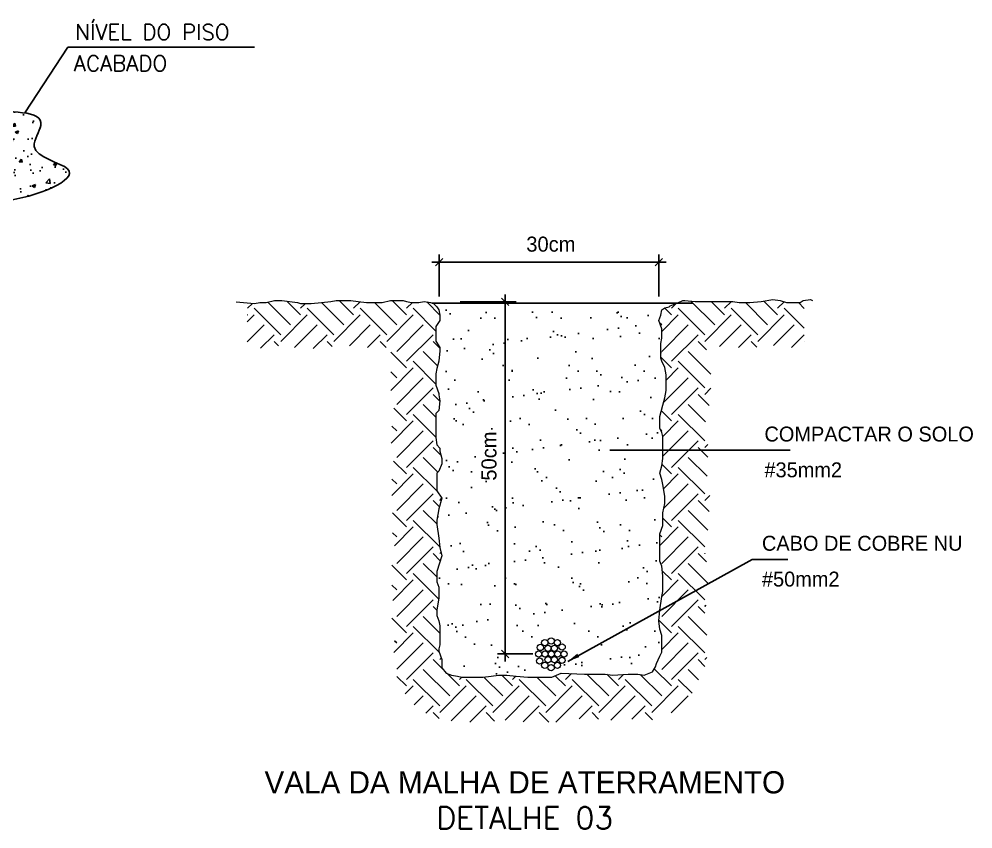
# Model space of a CAD drawing. Extents: x -1836 to 8857, y -4220 to 3051.
# Drawn here: x 7601 to 8362, y -44 to 603 of the extents above; entities that cross this region are included whole.
import ezdxf
from ezdxf.enums import TextEntityAlignment as Align

# ---------------------------------------------------------------- set-up
doc = ezdxf.new("R2010")
doc.units = 0
doc.header["$MEASUREMENT"] = 0
doc.layers.get('0').update_dxf_attribs({"linetype": 'CONTINUOUS'})
for name, color, linetype in [('15', 1, 'CONTINUOUS'), ('25', 2, 'CONTINUOUS'), ('50', 5, 'CONTINUOUS'), ('C01', 1, 'CONTINUOUS')]:
    doc.layers.add(name, color=color, linetype=linetype)
for name, color, linetype, lineweight in [('C02', 2, 'CONTINUOUS', 13), ('C04', 5, 'CONTINUOUS', 13), ('C06', 6, 'CONTINUOUS', 13)]:
    doc.layers.add(name, color=color, linetype=linetype, lineweight=lineweight)
doc.styles.add('100CL', font='acent.shx', dxfattribs={"height": 2.5})
doc.styles.add('140CL', font='acent.shx', dxfattribs={"height": 100})
doc.styles.add('25CL', font='ROMANS.shx', dxfattribs={"height": 2.5})
doc.styles.add('35CL', font='ROMANS.shx', dxfattribs={"height": 3.5})
doc.styles.add('80', font='ACENT.shx', dxfattribs={"height": 10})
doc.dimstyles.new('ISO-25', dxfattribs={"dimtxt": 2.5, "dimasz": 2.5, "dimexe": 1.25, "dimexo": 0.625, "dimtad": 1, "dimtxsty": 'Standard', "dimcen": 2.5, "dimadec": 0, "dimazin": 0, "dimtfac": 1, "dimtmove": 0, "dimatfit": 3, "dimfxl": 1, "dimarcsym": 0})

# ---------------------------------------------------------------- blocks, each defined once
blk = doc.blocks.new('*X65')
at = {"color": 0}
for p, q in [((636.4, 1131.4), (642.9, 1137.9)), ((693.8, 1109.3), (663.5, 1139.6)), ((707.1, 1122.5), (688.7, 1140.9)), ((707.1, 1131.4), (713.4, 1137.6)), ((764.6, 1109.3), (734.8, 1139)), ((777.8, 1122.5), (758.5, 1141.8)), ((777.8, 1131.4), (786.6, 1140.1)), ((835.3, 1109.3), (805.5, 1139)), ((848.5, 1122.5), (829.2, 1141.8)), ((848.5, 1131.4), (856.2, 1139)), ((892.9, 1122.4), (875.4, 1139.9)), ((1202.1, 1131.4), (1208.8, 1138.1)), ((1259.5, 1109.3), (1227.8, 1141)), ((1272.8, 1122.5), (1254.9, 1140.4)), ((1272.8, 1131.4), (1281.9, 1140.4)), ((1330.2, 1109.3), (1300.5, 1139)), ((1343.5, 1122.5), (1325, 1141)), ((1343.5, 1131.4), (1352.2, 1140)), ((1379, 1131.2), (1371.2, 1139)), ((636.4, 1122.5), (636, 1122.9)), ((636, 1113.3), (645.2, 1122.5)), ((680.6, 1096), (645.2, 1131.4)), ((680.6, 1087.2), (715.9, 1122.5)), ((751.3, 1096), (715.9, 1131.4)), ((751.3, 1087.2), (786.7, 1122.5)), ((822, 1096), (786.7, 1131.4)), ((822, 1087.2), (857.4, 1122.5)), ((887.3, 1101.4), (857.4, 1131.4)), ((1189, 1100.6), (1210.9, 1122.5)), ((1202.1, 1122.5), (1192.8, 1131.8)), ((1246.3, 1096), (1210.9, 1131.4)), ((1246.3, 1087.2), (1281.6, 1122.5)), ((1317, 1096), (1281.6, 1131.4)), ((1317, 1087.2), (1352.3, 1122.5)), ((1379, 1104.7), (1352.3, 1131.4)), ((636, 1086.8), (658.5, 1109.3)), ((699, 1079), (729.2, 1109.3)), ((772.2, 1081.5), (799.9, 1109.3)), ((835.3, 1073.9), (870.6, 1109.3)), ((1188.8, 1109.3), (1186, 1112.1)), ((1188.8, 1073.9), (1224.2, 1109.3)), ((1266, 1080.4), (1294.9, 1109.3)), ((1337.9, 1081.6), (1365.6, 1109.3)), ((653.8, 1078.1), (671.8, 1096)), ((724.1, 1077.6), (742.5, 1096)), ((796.2, 1079), (813.2, 1096)), ((848.5, 1060.7), (883.9, 1096)), ((1202.1, 1060.7), (1237.4, 1096)), ((1291.2, 1079), (1308.1, 1096)), ((1361.9, 1079), (1378.9, 1096)), ((677.6, 1081.3), (671.8, 1087.2)), ((749.4, 1080.3), (742.5, 1087.2)), ((821.3, 1079), (813.2, 1087.2)), ((892.9, 1078.1), (883.9, 1087.2)), ((1248.4, 1076.2), (1237.4, 1087.2)), ((1315.7, 1079.6), (1308.1, 1087.2)), ((1379, 1087), (1378.9, 1087.2)), ((848.5, 1051.8), (827.3, 1073)), ((889.8, 1054.8), (870.6, 1073.9)), ((1254.6, 1043.5), (1224.2, 1073.9)), ((887.3, 1030.7), (857.4, 1060.7)), ((1202.1, 1051.8), (1187.6, 1066.3)), ((1246.3, 1025.3), (1210.9, 1060.7)), ((827.3, 1021.8), (857.4, 1051.8)), ((835.3, 1038.6), (827.3, 1046.5)), ((1194.6, 1035.5), (1210.9, 1051.8)), ((835.3, 1003.2), (870.6, 1038.6)), ((1191.4, 1005.8), (1224.2, 1038.6)), ((848.5, 989.9), (883.9, 1025.3)), ((1202.1, 989.9), (1237.4, 1025.3)), ((1246.3, 1016.5), (1254.6, 1024.8)), ((892.9, 1007.5), (883.9, 1016.5)), ((1252.3, 1001.6), (1237.4, 1016.5)), ((848.5, 981.1), (831.5, 998.2)), ((887.3, 986.5), (870.6, 1003.2)), ((1202.1, 981.1), (1188.4, 994.8)), ((1247.3, 980.1), (1224.2, 1003.2)), ((827.8, 951.5), (857.4, 981.1)), ((887.3, 960), (857.4, 989.9)), ((1190.3, 960.5), (1210.9, 981.1)), ((1246.3, 954.6), (1210.9, 989.9)), ((835.3, 967.9), (828.8, 974.3)), ((835.3, 932.5), (870.6, 967.9)), ((1188.8, 967.9), (1187.2, 969.4)), ((1190.4, 934.1), (1224.2, 967.9)), ((848.5, 919.2), (883.9, 954.6)), ((1202.1, 919.2), (1237.4, 954.6)), ((894.6, 935.1), (883.9, 945.8)), ((1250.4, 932.8), (1237.4, 945.8)), ((1246.3, 945.8), (1250.4, 949.9)), ((890.2, 913), (870.6, 932.5)), ((1249.3, 907.3), (1224.2, 932.5)), ((848.5, 910.4), (831.2, 927.7)), ((888.7, 887.9), (857.4, 919.2)), ((1202.1, 910.4), (1189.3, 923.2)), ((1246.3, 883.9), (1210.9, 919.2)), ((828.7, 881.8), (857.4, 910.4)), ((835.3, 897.1), (828.7, 903.7)), ((1191.4, 890.8), (1210.9, 910.4)), ((835.3, 861.8), (870.6, 897.1)), ((1191.8, 864.7), (1224.2, 897.1)), ((848.5, 848.5), (883.9, 883.9)), ((892.7, 875), (895.7, 878)), ((1202.1, 848.5), (1237.4, 883.9)), ((1246.3, 875), (1253.2, 881.9)), ((892.3, 866.6), (883.9, 875)), ((1252.2, 860.2), (1237.4, 875)), ((848.5, 839.7), (829.6, 858.7)), ((888.7, 843.7), (870.6, 861.8)), ((1250.4, 835.6), (1224.2, 861.8)), ((892.7, 813.2), (857.4, 848.5)), ((1202.1, 839.7), (1190.4, 851.4)), ((1246.2, 813.3), (1210.9, 848.5)), ((835.3, 826.4), (829.7, 832)), ((832.3, 814.6), (857.4, 839.7)), ((1186.2, 815), (1210.9, 839.7)), ((1188.8, 826.4), (1186.2, 829.1)), ((835.3, 791.1), (870.6, 826.4)), ((1188.8, 791.1), (1224.2, 826.4)), ((848.5, 777.8), (883.9, 813.2)), ((893.5, 794.7), (883.9, 804.3)), ((892.7, 804.3), (894.5, 806.1)), ((1202.1, 777.8), (1237.4, 813.2)), ((1248.7, 793.1), (1237.4, 804.3)), ((1246.3, 804.3), (1246.6, 804.7)), ((888.7, 773), (870.6, 791.1)), ((1250.4, 764.9), (1224.2, 791.1)), ((848.5, 769), (828.7, 788.8)), ((891.3, 743.9), (857.4, 777.8)), ((1202.1, 769), (1189.6, 781.4)), ((1246.3, 742.5), (1210.9, 777.8)), ((830.1, 741.7), (857.4, 769)), ((1189.1, 747.1), (1210.9, 769)), ((835.3, 755.7), (828.7, 762.3)), ((835.3, 720.4), (870.6, 755.7)), ((1188.8, 720.4), (1224.2, 755.7)), ((848.5, 707.1), (883.9, 742.5)), ((1202.1, 707.1), (1237.4, 742.5)), ((888.7, 728.8), (883.9, 733.6)), ((1246.3, 724.8), (1237.4, 733.6)), ((1246.3, 733.6), (1247.9, 735.3)), ((848.5, 698.3), (828.7, 718.1)), ((892.9, 698.1), (870.6, 720.4)), ((1202.1, 698.3), (1184.9, 715.5)), ((1249, 695.6), (1224.2, 720.4)), ((892.3, 672.2), (857.4, 707.1)), ((1246.3, 671.8), (1210.9, 707.1)), ((831.5, 672.4), (857.4, 698.3)), ((835.3, 685), (832.4, 687.9)), ((1189, 676.3), (1210.9, 698.3)), ((835.7, 650.1), (870.6, 685)), ((1188.8, 649.7), (1224.2, 685)), ((848.5, 636.4), (883.9, 671.8)), ((898.9, 647.9), (883.9, 662.9)), ((892.7, 662.9), (894.9, 665.1)), ((1202.1, 636.4), (1237.4, 671.8)), ((1246.6, 653.8), (1237.4, 662.9)), ((1246.3, 662.9), (1249, 665.6)), ((906, 614.3), (870.6, 649.7)), ((1202.1, 627.6), (1179, 650.6)), ((1238, 635.8), (1224.2, 649.7)), ((848.5, 627.6), (835.7, 640.4)), ((892.7, 601), (857.4, 636.4)), ((919.2, 627.6), (902.3, 644.5)), ((919.2, 636.4), (922.2, 639.3)), ((963.4, 601), (928.1, 636.4)), ((976.7, 614.3), (951.5, 639.5)), ((989.9, 627.6), (975.4, 642.1)), ((989.9, 636.4), (994.3, 640.8)), ((1034.1, 601), (998.8, 636.4)), ((1047.4, 614.3), (1022.4, 639.3)), ((1060.7, 627.6), (1046.9, 641.3)), ((1060.7, 636.4), (1068.5, 644.3)), ((1104.9, 601), (1069.5, 636.4)), ((1118.1, 614.3), (1088.9, 643.5)), ((1131.4, 627.6), (1115.7, 643.2)), ((1131.4, 636.4), (1138.1, 643.1)), ((1175.6, 601), (1140.2, 636.4)), ((1188.8, 614.3), (1160.2, 643)), ((1229.4, 617.9), (1210.9, 636.4)), ((846.8, 617), (857.4, 627.6)), ((892.7, 592.2), (928.1, 627.6)), ((963.4, 592.2), (998.8, 627.6)), ((1034.1, 592.2), (1069.5, 627.6)), ((1104.9, 592.2), (1140.2, 627.6)), ((1175.6, 592.2), (1210.9, 627.6)), ((858.6, 602.3), (870.6, 614.3)), ((908.1, 581), (941.3, 614.3)), ((979.8, 582), (1012, 614.3)), ((1047.8, 579.3), (1082.8, 614.3)), ((1121, 581.8), (1153.5, 614.3)), ((1201.5, 591.6), (1224.2, 614.3)), ((874, 591.2), (883.9, 601)), ((932.9, 579.3), (954.6, 601)), ((1003.9, 579.6), (1025.3, 601)), ((1078.7, 583.8), (1096, 601)), ((1149.2, 583.5), (1166.7, 601)), ((892.1, 584), (883.9, 592.2)), ((966, 580.8), (954.6, 592.2)), ((1038.2, 579.3), (1025.3, 592.2)), ((1104.7, 583.5), (1096, 592.2)), ((1176.6, 582.3), (1166.7, 592.2))]:
    blk.add_line(p, q, dxfattribs=at)

msp = doc.modelspace()

# ---------------------------------------------------------------- hatches: boundary and pattern name
h = msp.add_hatch()
h.set_pattern_fill('AR-CONC', color=256, scale=0.15, style=0)
h.set_pattern_definition([(50, (7006.585, -79.577), (27.3277, -2.39086), [2.8575, -31.4325]), (355, (7006.585, -79.577), (-5.2864, 28.6585), [2.286, -25.146]), (100.451, (7008.862, -79.776), (22.0414, 26.2675), [2.4285, -26.7135]), (46.184, (7006.585, -71.957), (40.6619, -6.3063), [4.2862, -47.1487]), (96.6356, (7009.973, -72.483), (35.6106, 37.1138), [3.6427, -40.0702]), (351.184, (7006.585, -71.957), (35.6107, 37.1138), [3.429, -37.719]), (21, (7010.395, -73.862), (22.74223, -15.3398), [2.8575, -31.4325]), (326, (7010.395, -73.862), (9.2703, 27.6282), [2.286, -25.146]), (71.4514, (7012.29, -75.14), (32.0125, 12.2884), [2.4285, -26.7135]), (37.5, (7006.585, -79.577), (0.46329, 12.68326), [0, -24.8412, 0, -25.527, 0, -25.24125]), (7.5, (7006.585, -79.577), (10.02295, 15.02709), [0, -14.5542, 0, -24.2697, 0, -9.62025]), (327.5, (6998.088, -79.577), (20.33859, -0.85931), [0, -9.525, 0, -29.718, 0, -39.4335]), (317.5, (6994.278, -79.577), (22.21938, 3.81397), [0, -12.3825, 0, -19.7358, 0, -28.0035])])
edge = h.paths.add_edge_path()
edge.add_spline(control_points=[(7567.67, 458.26), (7574.08, 457.37), (7599.84, 455.13), (7669.22, 482.25), (7603.08, 493.68), (7630.7, 531.9), (7561.62, 524.94), (7523.4, 547.13), (7475.02, 523.95), (7433.63, 541.22), (7413.09, 526.3), (7403.63, 519.42), (7398.53, 517.99), (7386.17, 514.5), (7353.67, 506.78), (7377.72, 481.98), (7391.42, 475.42), (7394.87, 474.08)], knot_values=[52.302718, 52.302718, 52.302718, 52.302718, 56.414449, 67.618894, 74.041323, 77.558242, 87.08395, 97.553626, 107.533841, 115.253836, 121.844981, 121.844981, 121.844981, 125.226363, 130.048595, 136.370876, 138.556866, 138.556866, 138.556866, 138.556866], degree=3, periodic=0)
edge.add_line((7394.87, 474.08), (7394.87, 488.63))
edge.add_ellipse((7481.27, 488.63), major_axis=(-86.4, 0), ratio=0.3211, start_angle=180, end_angle=360, ccw=False)
edge.add_line((7567.67, 488.63), (7567.67, 458.26))
edge = h.paths.add_edge_path()
edge.add_ellipse((7481.27, 488.63), major_axis=(-86.4, 0), ratio=0.3211, start_angle=0, end_angle=180, ccw=False)
edge.add_line((7394.87, 488.63), (7394.87, 474.08))
edge.add_spline(control_points=[(7394.87, 474.08), (7402.16, 471.27), (7421.48, 467.86), (7456.83, 450.95), (7503.2, 456.49), (7543.23, 462.55), (7562.77, 458.94), (7567.67, 458.26)], knot_values=[16.711885, 16.711885, 16.711885, 16.711885, 21.319888, 29.445119, 38.927907, 49.152627, 52.302718, 52.302718, 52.302718, 52.302718], degree=3, periodic=0)
edge.add_line((7567.67, 458.26), (7567.67, 488.63))
h = msp.add_hatch()
h.set_pattern_fill('AR-SAND', color=256, scale=0.666667, style=0)
h.set_pattern_definition([(37.5, (-28739.1, 726.115), (-1.066688, 32.62755), [0, -25.738667, 0, -28.786667, 0, -27.516667]), (7.5, (-28739.1, 726.115), (29.96822, 47.78834), [0, -13.885333, 0, -23.198667, 0, -8.89]), (327.5, (-28759.927, 726.115), (52.732825, 0.095812), [0, -8.466667, 0, -30.48, 0, -39.793333]), (317.5, (-28759.927, 726.115), (50.903763, 14.861955), [0, -4.233333, 0, -19.981333, 0, -22.86])])
h.paths.add_polyline_path([(8116.28, 300.45), (8117.12, 306.3), (8117.12, 312.14), (8117.12, 318.83), (8116.28, 324.67), (8113.77, 329.69), (8112.94, 332.19), (8112.94, 339.71), (8112.94, 343.89), (8113.77, 348.06), (8113.77, 355.58), (8111.27, 362.26), (8112.94, 366.44), (8113.77, 370.61), (8116.28, 372.29), (8119.62, 373.12), (8120.46, 373.96), (8126.03, 376.04), (7930.33, 376.04), (7931.59, 375.63), (7934.09, 373.12), (7935.77, 370.61), (7936.6, 366.44), (7936.6, 362.26), (7933.26, 357.25), (7933.26, 355.58), (7933.26, 348.9), (7933.26, 345.56), (7936.6, 340.54), (7936.6, 338.04), (7935.77, 329.69), (7934.09, 323.84), (7933.26, 319.66), (7933.26, 310.47), (7935.77, 303.79), (7935.77, 302.96), (7936.6, 297.94), (7935.77, 290.43), (7933.26, 287.92), (7933.26, 284.58), (7933.26, 279.57), (7933.26, 268.71), (7934.09, 262.86), (7936.6, 260.36), (7936.6, 257.85), (7938.27, 252), (7938.27, 247.83), (7935.77, 241.98), (7934.09, 240.31), (7934.09, 230.29), (7934.09, 226.11), (7938.27, 220.26), (7935.77, 211.91), (7934.09, 202.72), (7934.09, 199.38), (7935.77, 188.52), (7936.6, 181), (7938.27, 174.32), (7934.09, 161.79), (7934.09, 159.29), (7934.09, 153.44), (7935.77, 149.26), (7935.77, 140.91), (7934.09, 130.89), (7934.09, 126.71), (7935.77, 122.53), (7936.6, 118.36), (7936.6, 110.84), (7936.6, 106.66), (7936.6, 103.32), (7935.77, 99.98), (7935.77, 98.31), (7938.27, 91.63), (7938.27, 84.95), (7941.62, 80.77), (7945.79, 79.1), (7950.81, 78.26), (7954.15, 77.43), (7960, 77.43), (7970.87, 77.43), (7977.55, 78.26), (7983.4, 79.1), (7990.09, 79.1), (7997.61, 78.26), (8006.8, 77.43), (8010.14, 77.43), (8021.01, 77.43), (8026.02, 77.43), (8033.54, 80.77), (8051.93, 79.93), (8057.78, 79.93), (8068.64, 79.93), (8074.49, 79.1), (8087.03, 79.93), (8094.55, 79.93), (8099.57, 79.1), (8106.25, 81.6), (8108.76, 85.78), (8109.59, 88.29), (8112.1, 94.13), (8113.77, 97.47), (8113.77, 101.65), (8113.77, 105.83), (8113.77, 110.84), (8112.1, 115.85), (8111.27, 122.53), (8112.08, 130.66), (8112.06, 130.65), (8113.77, 141.75), (8114.61, 145.92), (8114.61, 152.6), (8114.61, 158.45), (8113.77, 165.97), (8112.1, 170.15), (8112.1, 177.66), (8112.1, 181), (8112.1, 191.86), (8114.61, 198.54), (8114.61, 203.56), (8114.61, 208.57), (8116.28, 216.09), (8116.28, 221.93), (8114.61, 231.12), (8113.77, 235.3), (8112.1, 240.31), (8113.77, 246.16), (8114.61, 252), (8114.61, 257.85), (8114.61, 269.54), (8113.77, 272.89), (8112.1, 276.23), (8112.1, 285.42), (8114.61, 294.6)])
h.paths.add_polyline_path([(8027.93, 106.24, -1), (8022.9, 106.24, -1)], flags=16)
h.paths.add_polyline_path([(8032.94, 105.02, -1), (8027.91, 105.02, -1)], flags=16)
h.paths.add_polyline_path([(8022.88, 105.02, -1), (8017.86, 105.02, -1)], flags=16)
h.paths.add_polyline_path([(8036.69, 101.51, -1), (8031.66, 101.51, -1)], flags=16)
h.paths.add_polyline_path([(8025.49, 100.42, -1), (8020.46, 100.42, -1)], flags=16)
h.paths.add_polyline_path([(8030.52, 100.42, -1), (8025.49, 100.42, -1)], flags=16)
h.paths.add_polyline_path([(8019.35, 101.17, -1), (8014.33, 101.17, -1)], flags=16)
h.paths.add_polyline_path([(8018.04, 95.95, -1), (8013.01, 95.95, -1)], flags=16)
h.paths.add_polyline_path([(8023.07, 95.95, -1), (8018.04, 95.95, -1)], flags=16)
h.paths.add_polyline_path([(8028.09, 95.95, -1), (8023.07, 95.95, -1)], flags=16)
h.paths.add_polyline_path([(8033.12, 95.95, -1), (8028.09, 95.95, -1)], flags=16)
h.paths.add_polyline_path([(8038.15, 95.95, -1), (8033.12, 95.95, -1)], flags=16)
h.paths.add_polyline_path([(8036.57, 90.87, -1), (8031.54, 90.87, -1)], flags=16)
h.paths.add_polyline_path([(8025.49, 91.47, -1), (8020.46, 91.47, -1)], flags=16)
h.paths.add_polyline_path([(8030.52, 91.47, -1), (8025.49, 91.47, -1)], flags=16)
h.paths.add_polyline_path([(8018.75, 90.4, -1), (8013.73, 90.4, -1)], flags=16)
h.paths.add_polyline_path([(8032.94, 86.87, -1), (8027.91, 86.87, -1)], flags=16)
h.paths.add_polyline_path([(8022.88, 86.87, -1), (8017.86, 86.87, -1)], flags=16)
h.paths.add_polyline_path([(8027.91, 85.02, -1), (8022.88, 85.02, -1)], flags=16)
h.paths.add_polyline_path([(7984.78, 228.08), (7984.78, 279.81), (7966.77, 279.81), (7966.77, 228.08)], flags=24)

# ---------------------------------------------------------------- linework, layer by layer
msp.add_line((7930.33, 376.04), (8138.38, 376.04))
at = {"layer": '15', "color": 1}
for p, q in [((7933.06, 405.76), (7939.05, 411.75)), ((7936.05, 381.23), (7936.05, 414.74)), ((8108.39, 405.76), (8114.38, 411.75)), ((8111.39, 381.23), (8111.39, 414.74)), ((7930.07, 408.75), (8117.37, 408.75)), ((7988.71, 89.96), (7988.71, 383.02)), ((7997.58, 377.04), (7952.81, 377.04)), ((7991.71, 374.05), (7985.72, 380.03)), ((8216.27, 258.71), (8072.15, 258.71)), ((8185.85, 171.51), (8038.78, 90.07)), ((8214.28, 171.51), (8185.85, 171.51)), ((8010.74, 95.95), (7982.73, 95.95)), ((7991.71, 92.95), (7985.72, 98.94))]:
    msp.add_line(p, q, dxfattribs=at)
msp.add_solid([(8046.28, 96.22), (8047.87, 93.45), (8038.78, 90.07)], dxfattribs=at)
at = {"layer": '25', "color": 2}
msp.add_spline([(7403.63, 519.42), (7387.32, 514.97), (7365.46, 504.8), (7384.27, 479.4), (7416.26, 467.98), (7454.95, 455.59), (7502.36, 456.65), (7553.35, 460.24), (7589.57, 457.71), (7639.47, 483.18), (7612.86, 501.15), (7618.04, 517.96), (7571.94, 529.92), (7520.41, 539.11), (7471.22, 530.72), (7432.82, 534.72), (7403.63, 519.42)], degree=3, dxfattribs=at)
at = {"layer": 'C02'}
for centre in [(8020.37, 105.02), (8025.41, 106.24), (8030.42, 105.02), (8016.84, 101.17), (8022.98, 100.42), (8028, 100.42), (8034.18, 101.51), (8015.53, 95.95), (8016.24, 90.4), (8020.55, 95.95), (8022.98, 91.47), (8025.58, 95.95), (8028, 91.47), (8030.61, 95.95), (8034.06, 90.87), (8035.63, 95.95), (8020.37, 86.87), (8025.4, 85.02), (8030.42, 86.87)]:
    msp.add_circle(centre, 2.51, dxfattribs=at)
at = {"layer": 'C06'}
msp.add_lwpolyline([(7773.89, 377.04), (7788.68, 375.63), (7792.86, 376.46), (7797.87, 376.46), (7804.56, 378.13), (7810.41, 378.13), (7822.95, 376.46), (7825.45, 375.63), (7833.81, 375.63), (7842.17, 376.46), (7849.69, 377.3), (7853.87, 378.13), (7861.39, 378.13), (7865.57, 378.13), (7871.42, 377.3), (7878.1, 376.46), (7883.12, 376.46), (7890.64, 376.46), (7897.32, 378.13), (7900.67, 378.13), (7907.35, 378.13), (7909.86, 377.3), (7914.04, 376.46), (7919.89, 376.46), (7924.07, 377.3), (7929.08, 376.46), (7931.59, 375.63), (7934.09, 373.12), (7935.77, 370.61), (7936.6, 366.44), (7936.6, 362.26), (7933.26, 357.25), (7933.26, 355.58), (7933.26, 348.9), (7933.26, 345.56), (7936.6, 340.54), (7936.6, 338.04), (7935.77, 329.69), (7934.09, 323.84), (7933.26, 319.66), (7933.26, 310.47), (7935.77, 303.79), (7935.77, 302.96), (7936.6, 297.94), (7935.77, 290.43), (7933.26, 287.92), (7933.26, 284.58), (7933.26, 279.57), (7933.26, 268.71), (7934.09, 262.86), (7936.6, 260.36), (7936.6, 257.85), (7938.27, 252), (7938.27, 247.83), (7935.77, 241.98), (7934.09, 240.31), (7934.09, 230.29), (7934.09, 226.11), (7938.27, 220.26), (7935.77, 211.91), (7934.09, 202.72), (7934.09, 199.38), (7935.77, 188.52), (7936.6, 181), (7938.27, 174.32), (7934.09, 161.79), (7934.09, 159.29), (7934.09, 153.44), (7935.77, 149.26), (7935.77, 140.91), (7934.09, 130.89), (7934.09, 126.71), (7935.77, 122.53), (7936.6, 118.36), (7936.6, 110.84), (7936.6, 106.66), (7936.6, 103.32), (7935.77, 99.98), (7935.77, 98.31), (7938.27, 91.63), (7938.27, 84.95), (7941.62, 80.77), (7945.79, 79.1), (7950.81, 78.26), (7954.15, 77.43), (7960, 77.43), (7970.87, 77.43), (7977.55, 78.26), (7983.4, 79.1), (7990.09, 79.1), (7997.61, 78.26), (8006.8, 77.43), (8010.14, 77.43), (8021.01, 77.43), (8026.02, 77.43), (8033.54, 80.77), (8051.93, 79.93), (8057.78, 79.93), (8068.64, 79.93), (8074.49, 79.1), (8087.03, 79.93), (8094.55, 79.93), (8099.57, 79.1), (8106.25, 81.6), (8108.76, 85.78), (8109.59, 88.29), (8112.1, 94.13), (8113.77, 97.47), (8113.77, 101.65), (8113.77, 105.83), (8113.77, 110.84), (8112.1, 115.85), (8111.27, 122.53), (8112.1, 130.89), (8113.77, 141.75), (8114.61, 145.92), (8114.61, 152.6), (8114.61, 158.45), (8113.77, 165.97), (8112.1, 170.15), (8112.1, 177.66), (8112.1, 181), (8112.1, 191.86), (8114.61, 198.54), (8114.61, 203.56), (8114.61, 208.57), (8116.28, 216.09), (8116.28, 221.93), (8114.61, 231.12), (8113.77, 235.3), (8112.1, 240.31), (8113.77, 246.16), (8114.61, 252), (8114.61, 257.85), (8114.61, 269.54), (8113.77, 272.89), (8112.1, 276.23), (8112.1, 285.42), (8114.61, 294.6), (8116.28, 300.45), (8117.12, 306.3), (8117.12, 312.14), (8117.12, 318.83), (8116.28, 324.67), (8113.77, 329.69), (8112.94, 332.19), (8112.94, 339.71), (8112.94, 343.89), (8113.77, 348.06), (8113.77, 355.58), (8111.27, 362.26), (8112.94, 366.44), (8113.77, 370.61), (8116.28, 372.29), (8119.62, 373.12), (8120.46, 373.96), (8127.14, 376.46), (8130.49, 378.13), (8132.16, 378.13), (8140.52, 377.3), (8146.37, 377.3), (8152.22, 377.3), (8161.41, 377.3), (8166.42, 377.3), (8170.6, 377.3), (8175.62, 376.46), (8183.97, 376.46), (8193.17, 377.3), (8202.36, 378.97), (8208.21, 378.13), (8213.22, 376.46), (8224.09, 376.46), (8226.59, 378.13), (8232.44, 378.97), (8234.12, 378.13)], dxfattribs=at)

# ---------------------------------------------------------------- block references
at = {"layer": 'C01', "xscale": 0.598404255360947, "yscale": 0.5984042553245672, "zscale": 0.5984042553191489}
msp.add_blockref('*X65', (7402.28, -305.14), dxfattribs=at)

# ---------------------------------------------------------------- texts
at = {"layer": '15', "color": 2, "style": '80'}
msp.add_text('30cm', height=12.002, dxfattribs=at).set_placement((8025.22, 423.13), align=Align.MIDDLE_CENTER)
at = {"layer": '15', "color": 2, "style": '100CL'}
for s, p in [('COMPACTAR O SOLO', (8195.71, 265.58)), ('#35mm2', (8195.71, 237)), ('CABO DE COBRE NU', (8193.71, 178.38)), ('#50mm2', (8193.71, 149.8))]:
    msp.add_text(s, height=11.905, dxfattribs=at).set_placement(p)
at = {"layer": '15', "color": 2, "style": '80'}
msp.add_text('50cm', height=12.002, rotation=90, dxfattribs=at).set_placement((7975.78, 253.94), align=Align.MIDDLE_CENTER)
at = {"layer": '25', "style": '25CL'}
for s, p in [('NÍVEL DO PISO', (7645.58, 586.12)), ('ACABADO', (7644.47, 561.2))]:
    msp.add_text(s, height=12.5, dxfattribs=at).set_placement(p)
at = {"layer": '50', "style": '35CL'}
msp.add_text('DETALHE 03', height=17.5, dxfattribs=at).set_placement((8004.4, -34.94), align=Align.MIDDLE_CENTER)
at = {"layer": 'C04', "style": '140CL'}
msp.add_text('VALA DA MALHA DE ATERRAMENTO', height=17.6991, dxfattribs=at).set_placement((8004.4, -6.47), align=Align.MIDDLE)

# ---------------------------------------------------------------- leaders
at = {"layer": '15'}
msp.add_leader([(7605.25, 527.84), (7639.62, 580.45), (7788.51, 580.45)], dimstyle='ISO-25', dxfattribs=at)

doc.saveas('drawing.dxf')
